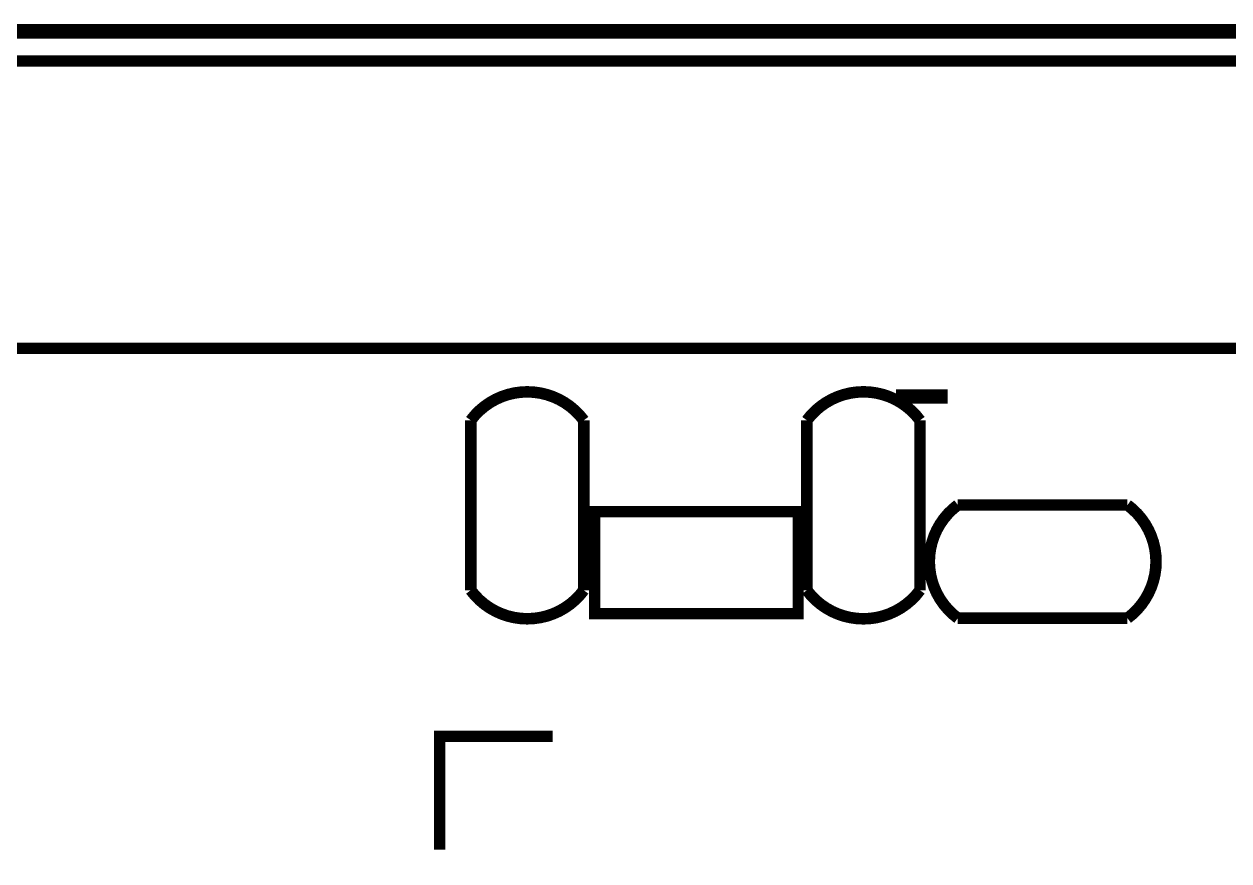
# Model space of a CAD drawing. Header units: millimetres. Extents: x 167 to 483, y 74 to 226.
# Drawn here: x 248.78 to 259.43, y 126.68 to 134.07 of the extents above; entities that cross this region are included whole.
import ezdxf

# ---------------------------------------------------------------- set-up
doc = ezdxf.new("R2010")
doc.units = ezdxf.units.MM
for name, color, linetype in [('BG_OUTLINE', 254, 'Continuous'), ('BG_SILKSCREEN_TOP', 43, 'Continuous'), ('PG_SILKSCREEN_TOP', 30, 'Continuous')]:
    doc.layers.add(name, color=color, linetype=linetype)

msp = doc.modelspace()

# ---------------------------------------------------------------- linework, layer by layer
at = {"layer": 'BG_OUTLINE', "const_width": 0.127}
for points in [[(229.497, 134.011), (280.497, 134.011, -0.414214), (282.497, 132.011), (282.497, 90.011, -0.414214), (280.497, 88.011), (167.497, 88.011)], [(229.497, 134.011), (280.497, 134.011, -0.414214), (282.497, 132.011), (282.497, 90.011, -0.414214), (280.497, 88.011), (229.497, 88.011, -0.414214), (227.497, 90.011), (227.497, 132.011, -0.414214), (229.497, 134.011)]]:
    msp.add_lwpolyline(points, format="xyb", dxfattribs=at)
msp.add_lwpolyline([(280.497, 134.011), (229.497, 134.011)], dxfattribs=at)
at = {"layer": 'BG_SILKSCREEN_TOP', "const_width": 0.127}
msp.add_lwpolyline([(256.491, 130.785), (256.948, 130.785)], dxfattribs=at)
at = {"layer": 'PG_SILKSCREEN_TOP'}
for points, const_width in [([(234.987, 133.75), (268.007, 133.75), (268.007, 131.21)], 0.1), ([(268.007, 131.21), (234.987, 131.21), (234.987, 133.75)], 0.1), ([(252.733, 130.574), (252.733, 129.073)], 0.102), ([(253.732, 129.073), (253.732, 130.574)], 0.102), ([(255.704, 130.574), (255.704, 129.073)], 0.102), ([(256.704, 129.073), (256.704, 130.574)], 0.102), ([(258.538, 129.826), (257.038, 129.826)], 0.102), ([(255.627, 128.866), (253.827, 128.866), (253.827, 129.766), (255.627, 129.766), (255.627, 128.866)], 0.1), ([(257.038, 128.826), (258.538, 128.826)], 0.102), ([(252.458, 126.781), (252.458, 127.781), (253.458, 127.781)], 0.1)]:
    msp.add_lwpolyline(points, dxfattribs=dict(at, const_width=const_width))
at = {"layer": 'PG_SILKSCREEN_TOP', "const_width": 0.102}
for points in [[(253.732, 130.574, 0.503899), (252.733, 130.574)], [(256.704, 130.574, 0.503899), (255.704, 130.574)], [(257.038, 129.826, 0.503899), (257.038, 128.826)], [(258.538, 129.826, -0.504954), (258.538, 128.826)], [(253.732, 129.073, -0.504954), (252.733, 129.073)], [(256.704, 129.073, -0.504954), (255.704, 129.073)]]:
    msp.add_lwpolyline(points, format="xyb", dxfattribs=at)

doc.saveas('drawing.dxf')
